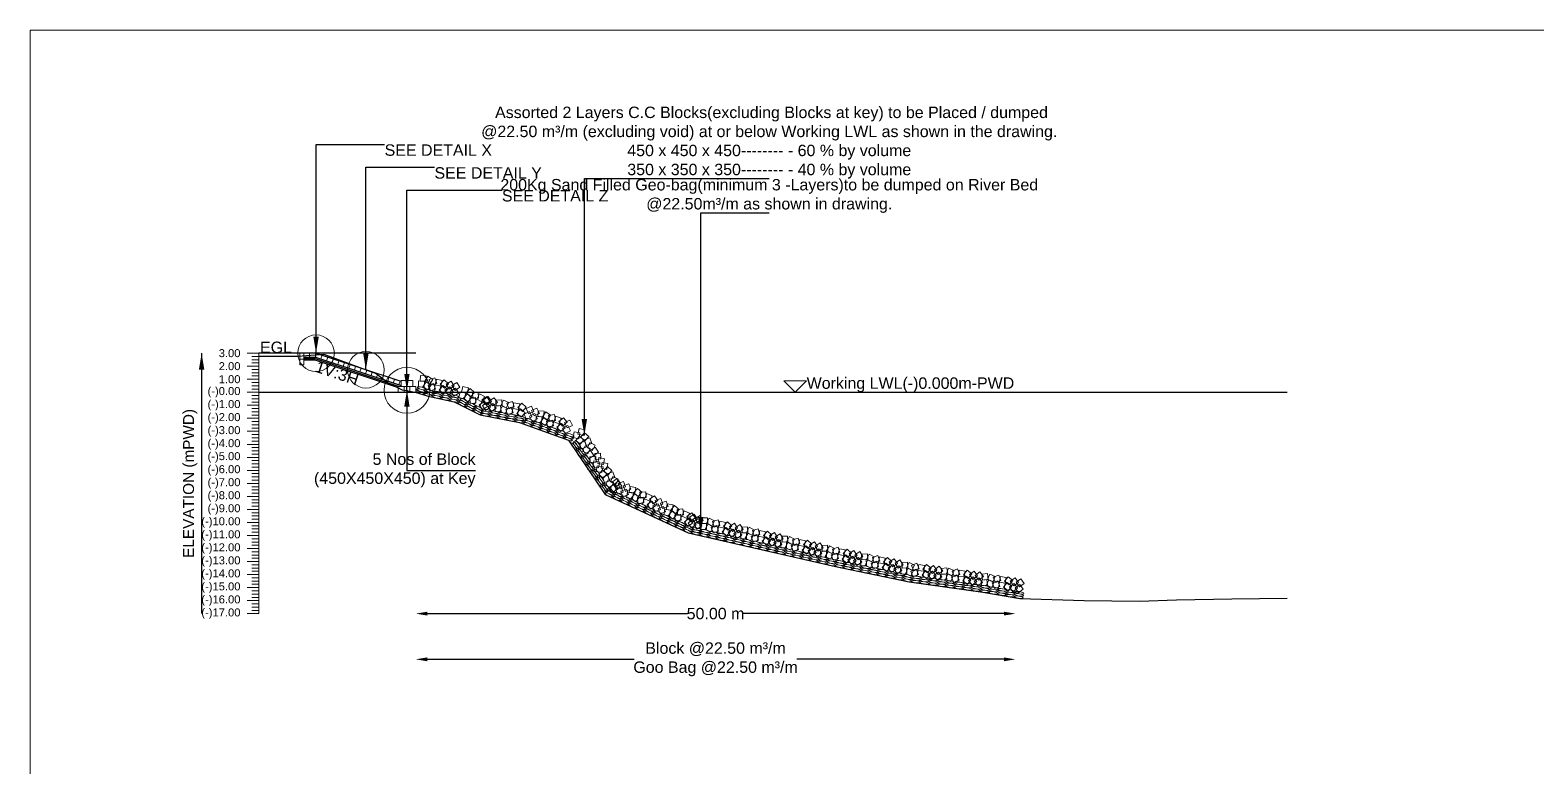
# Model space of a CAD drawing. Header units: inches. Extents: x 89000 to 845017, y -7071 to 0.
# Drawn here: x 790000 to 796595, y -3229 to 0 of the extents above; entities that cross this region are included whole.
import ezdxf

# ---------------------------------------------------------------- set-up
doc = ezdxf.new("R2010")
doc.units = ezdxf.units.IN
doc.header["$LTSCALE"] = 7
doc.header["$MEASUREMENT"] = 0
doc.header["$PDMODE"] = 3
for name, color, linetype, lineweight in [('Cross Section Labels', 7, 'Continuous', 9), ('Existing_Bed_Level for Xsection', 7, 'Continuous', 25), ('Long Section Labels', 7, 'Continuous', 9)]:
    doc.layers.add(name, color=color, linetype=linetype, lineweight=lineweight)
doc.styles.get("Standard").update_dxf_attribs({"font": 'arial.ttf'})
doc.dimstyles.new('Appron Lebeling Style', dxfattribs={"dimtxt": 50, "dimasz": 50, "dimexe": 0.18, "dimexo": 0.0625, "dimgap": 0.09, "dimtad": 0, "dimtih": 1, "dimtoh": 1, "dimdec": 4, "dimzin": 0, "dimdsep": 46, "dimtxsty": 'Standard', "dimcen": 0.09, "dimse1": 1, "dimse2": 1, "dimadec": 0, "dimazin": 0, "dimtfac": 1, "dimtdec": 4, "dimtofl": 0, "dimtmove": 0, "dimatfit": 3, "dimfxl": 1, "dimtolj": 1, "dimtzin": 0, "dimarcsym": 0})
doc.dimstyles.get("Standard").update_dxf_attribs({"dimtxt": 0.18, "dimasz": 0.18, "dimexe": 0.18, "dimexo": 0.0625, "dimgap": 0.09, "dimtad": 0, "dimtih": 1, "dimtoh": 1, "dimdec": 4, "dimzin": 0, "dimdsep": 46, "dimtxsty": 'Standard', "dimcen": 0.09, "dimadec": 0, "dimazin": 0, "dimtfac": 1, "dimtdec": 4, "dimtofl": 0, "dimtmove": 0, "dimatfit": 3, "dimfxl": 1, "dimtolj": 1, "dimtzin": 0, "dimarcsym": 0})

# ---------------------------------------------------------------- blocks, each defined once
blk = doc.blocks.new('*D349')
at = {"layer": 'Cross Section Labels', "color": 0, "lineweight": -2, "transparency": 16777216}
for p, q in [((791736.7, -2554.2), (792875.6, -2554.2)), ((794259.6, -2554.2), (793120.7, -2554.2))]:
    blk.add_line(p, q, dxfattribs=at)
at = {"layer": 'Cross Section Labels', "color": 0, "transparency": 16777216}
for points in [[(791736.7, -2545.8), (791736.7, -2562.5), (791686.7, -2554.2)], [(794259.6, -2545.8), (794259.6, -2562.5), (794309.6, -2554.2)]]:
    blk.add_solid(points, dxfattribs=at)
at = {"layer": 'Defpoints', "color": 0, "transparency": 16777216}
for p in [(791686.7, -1585.2), (794309.6, -2484.1), (794309.6, -2554.2)]:
    blk.add_point(p, dxfattribs=at)
at = {"layer": 'Cross Section Labels', "color": 0, "transparency": 16777216, "insert": (792998.1, -2554.2), "char_height": 50, "attachment_point": 5}
blk.add_mtext('\\A1;50.00 m', dxfattribs=at)
blk = doc.blocks.new('*D350')
at = {"layer": 'Cross Section Labels', "color": 0, "lineweight": -2, "transparency": 16777216}
for p, q in [((791736.7, -2754.2), (792642.5, -2754.2)), ((794259.6, -2754.2), (793353.8, -2754.2))]:
    blk.add_line(p, q, dxfattribs=at)
at = {"layer": 'Cross Section Labels', "color": 0, "transparency": 16777216}
for points in [[(791736.7, -2745.8), (791736.7, -2762.5), (791686.7, -2754.2)], [(794259.6, -2745.8), (794259.6, -2762.5), (794309.6, -2754.2)]]:
    blk.add_solid(points, dxfattribs=at)
at = {"layer": 'Defpoints', "color": 0, "transparency": 16777216}
for p in [(791686.7, -1585.2), (794309.6, -2484.1), (794309.6, -2754.2)]:
    blk.add_point(p, dxfattribs=at)
at = {"layer": 'Cross Section Labels', "color": 0, "transparency": 16777216, "insert": (792998.1, -2754.2), "char_height": 50, "attachment_point": 5}
blk.add_mtext('\\A1;Block @22.50 m³/m ^JGoo Bag @22.50 m³/m ', dxfattribs=at)

msp = doc.modelspace()

# ---------------------------------------------------------------- linework, layer by layer
at = {"layer": 'Cross Section Labels'}
for points in [[(790000, 0), (800000, 0), (800000, -7071), (790000, -7071)], [(793346.65815, -1585.15), (793396.65815, -1535.15), (793296.65815, -1535.15)]]:
    msp.add_lwpolyline(points, close=True, dxfattribs=at)
for centre, radius in [((791250.60815, -1414.15), 80), ((791468.63315, -1486.825), 80), ((791648.18315, -1576.6), 100)]:
    msp.add_circle(centre, radius, dxfattribs=at)
at = {"layer": 'Existing_Bed_Level for Xsection'}
for points in [[(791686.65815, -1414.15), (791000, -1414.15)], [(791000, -1427.26), (791171.00647, -1426.975), (791284.99734, -1418.368), (791398.98821, -1461.289), (791512.97908, -1502.5), (791569.99468, -1546.675), (791627.01028, -1575.175), (791683.98554, -1584.295), (791741.00115, -1602.535), (791854.99201, -1627.045), (791968.98288, -1684.615), (792139.98935, -1717.675), (792354.21213, -1795.48), (792515.42331, -2032.6), (792878.18763, -2200.18), (793523.04335, -2348.38), (793845.47518, -2415.07), (794167.90866, -2460.1), (794329.12589, -2487.46), (794611.23768, -2496.58), (794853.06568, -2500), (795014.28451, -2493.73), (795256.11295, -2489.74), (795497.9416, -2486.89)], [(791622.53315, -1538.125), (791253.2407, -1415.02752), (791250.60815, -1414.15), (791247.8332, -1414.15), (791196.5332, -1414.15)], [(791196.5332, -1431.25), (791247.8332, -1431.25), (791622.53315, -1556.14998)], [(791196.5332, -1436.95), (791246.90822, -1436.95), (791614.55822, -1559.5)], [(791196.5332, -1442.65), (791245.98324, -1442.65), (791609.70815, -1563.89164)], [(791000, -1585.15), (795497.9416, -1585.15)]]:
    msp.add_lwpolyline(points, dxfattribs=at)
at = {"layer": 'Long Section Labels'}
for points in [[(791000, -1414.15), (790950, -1414.15)], [(791000, -1428.4), (790970, -1428.4)], [(791000, -1442.65), (790970, -1442.65)], [(791000, -2554.15), (791000, -2497.15), (791000, -2440.15), (791000, -2383.15), (791000, -2326.15), (791000, -2269.15), (791000, -2212.15), (791000, -2155.15), (791000, -2098.15), (791000, -2041.15), (791000, -1984.15), (791000, -1927.15), (791000, -1870.15), (791000, -1813.15), (791000, -1756.15), (791000, -1699.15), (791000, -1642.15), (791000, -1585.15), (791000, -1528.15), (791000, -1471.15), (791000, -1414.15)], [(791000, -1471.15), (790950, -1471.15)], [(791000, -1456.9), (790970, -1456.9)], [(791000, -1485.4), (790970, -1485.4)], [(791000, -1499.65), (790970, -1499.65)], [(791000, -1513.9), (790970, -1513.9)], [(791000, -1528.15), (790950, -1528.15)], [(791000, -1542.4), (790970, -1542.4)], [(791000, -1556.65), (790970, -1556.65)], [(791000, -1570.9), (790970, -1570.9)], [(791000, -1585.15), (790950, -1585.15)], [(791000, -1642.15), (790950, -1642.15)], [(791000, -1599.4), (790970, -1599.4)], [(791000, -1613.65), (790970, -1613.65)], [(791000, -1627.9), (790970, -1627.9)], [(791000, -1699.15), (790950, -1699.15)], [(791000, -1656.4), (790970, -1656.4)], [(791000, -1670.65), (790970, -1670.65)], [(791000, -1684.9), (790970, -1684.9)], [(791000, -1713.4), (790970, -1713.4)], [(791000, -1756.15), (790950, -1756.15)], [(791000, -1727.65), (790970, -1727.65)], [(791000, -1741.9), (790970, -1741.9)], [(791000, -1770.4), (790970, -1770.4)], [(791000, -1813.15), (790950, -1813.15)], [(791000, -1784.65), (790970, -1784.65)], [(791000, -1798.9), (790970, -1798.9)], [(791000, -1827.4), (790970, -1827.4)], [(791000, -1841.65), (790970, -1841.65)], [(791000, -1870.15), (790950, -1870.15)], [(791000, -1855.9), (790970, -1855.9)], [(791000, -1884.4), (790970, -1884.4)], [(791000, -1898.65), (790970, -1898.65)], [(791000, -1927.15), (790950, -1927.15)], [(791000, -1912.9), (790970, -1912.9)], [(791000, -1941.4), (790970, -1941.4)], [(791000, -1955.65), (790970, -1955.65)], [(791000, -1969.9), (790970, -1969.9)], [(791000, -1984.15), (790950, -1984.15)], [(791000, -2041.15), (790950, -2041.15)], [(791000, -1998.4), (790970, -1998.4)], [(791000, -2012.65), (790970, -2012.65)], [(791000, -2026.9), (790970, -2026.9)], [(791000, -2098.15), (790950, -2098.15)], [(791000, -2055.4), (790970, -2055.4)], [(791000, -2069.65), (790970, -2069.65)], [(791000, -2083.9), (790970, -2083.9)], [(791000, -2155.15), (790950, -2155.15)], [(791000, -2112.4), (790970, -2112.4)], [(791000, -2126.65), (790970, -2126.65)], [(791000, -2140.9), (790970, -2140.9)], [(791000, -2169.4), (790970, -2169.4)], [(791000, -2212.15), (790950, -2212.15)], [(791000, -2183.65), (790970, -2183.65)], [(791000, -2197.9), (790970, -2197.9)], [(791000, -2226.4), (790970, -2226.4)], [(791000, -2240.65), (790970, -2240.65)], [(791000, -2269.15), (790950, -2269.15)], [(791000, -2254.9), (790970, -2254.9)], [(791000, -2283.4), (790970, -2283.4)], [(791000, -2297.65), (790970, -2297.65)], [(791000, -2326.15), (790950, -2326.15)], [(791000, -2311.9), (790970, -2311.9)], [(791000, -2340.4), (790970, -2340.4)], [(791000, -2354.65), (790970, -2354.65)], [(791000, -2368.9), (790970, -2368.9)], [(791000, -2383.15), (790950, -2383.15)], [(791000, -2440.15), (790950, -2440.15)], [(791000, -2397.4), (790970, -2397.4)], [(791000, -2411.65), (790970, -2411.65)], [(791000, -2425.9), (790970, -2425.9)], [(791000, -2497.15), (790950, -2497.15)], [(791000, -2454.4), (790970, -2454.4)], [(791000, -2468.65), (790970, -2468.65)], [(791000, -2482.9), (790970, -2482.9)], [(791000, -2554.15), (790950, -2554.15)], [(791000, -2511.4), (790970, -2511.4)], [(791000, -2525.65), (790970, -2525.65)], [(791000, -2539.9), (790970, -2539.9)]]:
    msp.add_lwpolyline(points, dxfattribs=at)
for points in [[(791196.5332, -1414.15), (791179.4332, -1414.15), (791179.4332, -1439.8), (791196.5332, -1439.8)], [(791196.5332, -1439.8), (791179.4332, -1439.8), (791179.4332, -1465.45), (791196.5332, -1465.45)], [(791222.1832, -1414.15), (791196.5332, -1414.15), (791196.5332, -1431.25), (791222.1832, -1431.25)], [(791247.8332, -1414.15), (791222.1832, -1414.15), (791222.1832, -1431.25), (791247.8332, -1431.25)], [(791277.57442, -1423.13876), (791253.2407, -1415.02752), (791247.8332, -1431.25), (791272.16693, -1439.36124)], [(791301.90815, -1431.25), (791277.57442, -1423.13876), (791272.16693, -1439.36124), (791296.50066, -1447.47248)], [(791326.24188, -1439.36124), (791301.90815, -1431.25), (791296.50066, -1447.47248), (791320.83438, -1455.58373)], [(791350.5756, -1447.47248), (791326.24188, -1439.36124), (791320.83438, -1455.58373), (791345.16811, -1463.69497)], [(791374.90933, -1455.58373), (791350.5756, -1447.47248), (791345.16811, -1463.69497), (791369.50184, -1471.80621)], [(791399.24306, -1463.69497), (791374.90933, -1455.58373), (791369.50184, -1471.80621), (791393.83556, -1479.91745)], [(791423.57678, -1471.80621), (791399.24306, -1463.69497), (791393.83556, -1479.91745), (791418.16929, -1488.0287)], [(791447.91051, -1479.91745), (791423.57678, -1471.80621), (791418.16929, -1488.0287), (791442.50302, -1496.13994)], [(791472.24424, -1488.0287), (791447.91051, -1479.91745), (791442.50302, -1496.13994), (791466.83674, -1504.25118)], [(791496.57796, -1496.13994), (791472.24424, -1488.0287), (791466.83674, -1504.25118), (791491.17047, -1512.36242)], [(791520.91169, -1504.25118), (791496.57796, -1496.13994), (791491.17047, -1512.36242), (791515.5042, -1520.47366)], [(791545.24542, -1512.36242), (791520.91169, -1504.25118), (791515.5042, -1520.47366), (791539.83792, -1528.58491)], [(791569.57914, -1520.47366), (791545.24542, -1512.36242), (791539.83792, -1528.58491), (791564.17165, -1536.69615)], [(791732.87527, -1512.52474), (791707.25435, -1511.30365), (791706.03327, -1536.92457), (791731.65419, -1538.14565)], [(791761.609, -1528.69238), (791740.03674, -1514.81578), (791726.16014, -1536.38804), (791747.7324, -1550.26464)], [(791593.91287, -1528.58491), (791569.57914, -1520.47366), (791564.17165, -1536.69615), (791588.50538, -1544.80739)], [(791618.2466, -1536.69615), (791593.91287, -1528.58491), (791588.50538, -1544.80739), (791612.8391, -1552.91863)], [(791635.35815, -1559.5), (791609.70815, -1559.5), (791609.70815, -1585.15), (791635.35815, -1585.15)], [(791648.18315, -1533.85), (791622.53315, -1533.85), (791622.53315, -1559.5), (791648.18315, -1559.5)], [(791661.00815, -1559.5), (791635.35815, -1559.5), (791635.35815, -1585.15), (791661.00815, -1585.15)], [(791673.83315, -1533.85), (791648.18315, -1533.85), (791648.18315, -1559.5), (791673.83315, -1559.5)], [(791686.65815, -1559.5), (791661.00815, -1559.5), (791661.00815, -1585.15), (791686.65815, -1585.15)], [(791725.05971, -1536.95504), (791699.43879, -1535.73395), (791698.21771, -1561.35487), (791723.83863, -1562.57595)], [(791753.79344, -1553.12268), (791732.22118, -1539.24608), (791718.34458, -1560.81834), (791739.91684, -1574.69494)], [(791765.00078, -1546.92602), (791740.58289, -1554.78026), (791748.43713, -1579.19815), (791772.85502, -1571.34391)], [(791770.39274, -1521.84915), (791745.97485, -1529.7034), (791753.82909, -1554.12129), (791778.24698, -1546.26705)], [(791797.03024, -1558.61159), (791771.95337, -1553.21963), (791766.56141, -1578.2965), (791791.63828, -1583.68846)], [(791802.42219, -1533.53472), (791777.34533, -1528.14277), (791771.95337, -1553.21963), (791797.03024, -1558.61159)], [(791824.98676, -1572.92855), (791805.95523, -1555.73194), (791788.75862, -1574.76346), (791807.79015, -1591.96007)], [(791830.37872, -1547.85168), (791811.34719, -1530.65507), (791794.15058, -1549.68659), (791813.1821, -1566.88321)], [(791835.76931, -1561.50746), (791814.21905, -1575.41821), (791828.12981, -1596.96847), (791849.68006, -1583.05771)], [(791841.16127, -1536.43059), (791819.61101, -1550.34135), (791833.52177, -1571.8916), (791855.07202, -1557.98085)], [(791874.75996, -1588.43555), (791860.83205, -1566.89638), (791839.29289, -1580.82429), (791853.2208, -1602.36346)], [(791880.15192, -1563.35868), (791866.22401, -1541.81951), (791844.68484, -1555.74742), (791858.61275, -1577.28659)], [(791917.32813, -1565.25784), (791892.21873, -1560.01948), (791886.98036, -1585.12888), (791912.08976, -1590.36724)], [(791943.15909, -1585.74642), (791924.03976, -1568.64748), (791906.94082, -1587.76682), (791926.06016, -1604.86575)], [(791905.76487, -1588.15355), (791880.65547, -1582.91518), (791875.4171, -1608.02459), (791900.5265, -1613.26295)], [(791931.59583, -1608.64213), (791912.4765, -1591.54319), (791895.37756, -1610.66253), (791914.4969, -1627.76146)], [(791948.47856, -1607.70099), (791922.86781, -1609.11944), (791924.28625, -1634.73019), (791949.897, -1633.31174)], [(791960.04182, -1584.80528), (791934.43107, -1586.22373), (791935.84951, -1611.83448), (791961.46026, -1610.41603)], [(791976.5076, -1627.11262), (791953.61189, -1615.54936), (791942.04863, -1638.44507), (791964.94434, -1650.00833)], [(791988.07086, -1604.21691), (791965.17515, -1592.65365), (791953.61189, -1615.54936), (791976.5076, -1627.11262)], [(791999.93033, -1648.03912), (791985.87084, -1626.58561), (791964.41733, -1640.64509), (791978.47681, -1662.09861)], [(792011.49359, -1625.14341), (791997.4341, -1603.6899), (791975.98059, -1617.74938), (791990.04007, -1639.2029)], [(791999.3036, -1629.33293), (791978.04765, -1643.68937), (791992.40408, -1664.94532), (792013.66003, -1650.58888)], [(792004.17226, -1604.14924), (791982.91631, -1618.50567), (791997.27275, -1639.76162), (792018.52869, -1625.40518)], [(792038.84647, -1655.44336), (792024.47311, -1634.19886), (792003.2286, -1648.57221), (792017.60196, -1669.81672)], [(792043.71513, -1630.25967), (792029.34178, -1609.01516), (792008.09727, -1623.38852), (792022.47063, -1644.63302)], [(792058.1037, -1643.1736), (792032.51838, -1644.99398), (792034.33877, -1670.57931), (792059.92409, -1668.75892)], [(792062.97237, -1617.9899), (792037.38704, -1619.81029), (792039.20743, -1645.39561), (792064.79275, -1643.57522)], [(792088.54925, -1655.82621), (792065.48603, -1644.60079), (792054.26061, -1667.66402), (792077.32384, -1678.88944)], [(792093.41792, -1630.64251), (792070.35469, -1619.4171), (792059.12927, -1642.48033), (792082.1925, -1653.70574)], [(792109.40135, -1625.12508), (792085.15229, -1633.48602), (792093.51323, -1657.73509), (792117.7623, -1649.37414)], [(792141.66717, -1636.14123), (792116.48347, -1631.27257), (792111.61481, -1656.45626), (792136.79851, -1661.32493)], [(792169.91573, -1649.873), (792150.53028, -1633.07637), (792133.73365, -1652.46182), (792153.1191, -1669.25845)], [(792192.41187, -1645.55614), (792169.16816, -1656.40293), (792180.01495, -1679.64663), (792203.25865, -1668.79985)], [(792104.53269, -1650.30878), (792080.28363, -1658.66972), (792088.64457, -1682.91878), (792112.89363, -1674.55784)], [(792136.79851, -1661.32493), (792111.61481, -1656.45626), (792106.74615, -1681.63996), (792131.92984, -1686.50863)], [(792165.04706, -1675.0567), (792145.66161, -1658.26007), (792128.86498, -1677.64552), (792148.25043, -1694.44215)], [(792183.65552, -1669.66525), (792160.41182, -1680.51203), (792171.2586, -1703.75574), (792194.5023, -1692.90895)], [(792218.61634, -1701.65172), (792207.75105, -1678.41666), (792184.51599, -1689.28196), (792195.38128, -1712.51701)], [(792227.37269, -1677.54262), (792216.50739, -1654.30756), (792193.27234, -1665.17285), (792204.13763, -1688.40791)], [(792239.55893, -1692.55249), (792214.00457, -1690.33953), (792211.79161, -1715.89389), (792237.34597, -1718.10685)], [(792248.31527, -1668.44338), (792222.76091, -1666.23042), (792220.54795, -1691.78478), (792246.10231, -1693.99774)], [(792267.64459, -1709.8214), (792246.62624, -1695.11931), (792231.92415, -1716.13766), (792252.9425, -1730.83975)], [(792276.40094, -1685.7123), (792255.38259, -1671.01021), (792240.6805, -1692.02856), (792261.69885, -1706.73065)], [(792284.29534, -1706.8778), (792259.0354, -1711.33401), (792263.49161, -1736.59395), (792288.75155, -1732.13774)], [(792293.05169, -1682.7687), (792267.79175, -1687.22491), (792272.24796, -1712.48485), (792297.5079, -1708.02864)], [(792314.43531, -1722.81585), (792290.3262, -1714.0595), (792281.56985, -1738.1686), (792305.67896, -1746.92495)], [(792323.19165, -1698.70674), (792299.08255, -1689.9504), (792290.3262, -1714.0595), (792314.43531, -1722.81585)], [(792348.93831, -1716.69707), (792332.42563, -1697.06918), (792312.79775, -1713.58186), (792329.31043, -1733.20975)], [(792361.17559, -1706.85057), (792337.93189, -1717.69735), (792348.77868, -1740.94106), (792372.02238, -1730.09427)], [(792340.18197, -1740.80617), (792323.66929, -1721.17829), (792304.0414, -1737.69097), (792320.55408, -1757.31885)], [(792352.41925, -1730.95967), (792329.17554, -1741.80646), (792340.02233, -1765.05016), (792363.26603, -1754.20338)], [(792400.14784, -1788.51763), (792404.93944, -1763.31916), (792379.74097, -1758.52756), (792374.94936, -1783.72603)], [(792422.45386, -1793.39918), (792403.03045, -1776.64646), (792386.27773, -1796.06987), (792405.70113, -1812.82259)], [(792421.35977, -1774.09624), (792426.15137, -1748.89777), (792400.9529, -1744.10617), (792396.16129, -1769.30464)], [(792443.66579, -1778.97779), (792424.24238, -1762.22507), (792407.48966, -1781.64848), (792426.91306, -1798.4012)], [(792435.11641, -1823.8406), (792426.68133, -1799.61723), (792402.45795, -1808.05231), (792410.89304, -1832.27569)], [(792450.33946, -1831.2007), (792427.25089, -1820.0275), (792416.07769, -1843.11607), (792439.16626, -1854.28927)], [(792456.32834, -1809.41921), (792447.89326, -1785.19584), (792423.66988, -1793.63092), (792432.10497, -1817.85429)], [(792465.44663, -1861.76559), (792451.02524, -1840.55366), (792429.81331, -1854.97505), (792444.2347, -1876.18698)], [(792471.55139, -1816.77931), (792448.46282, -1805.60611), (792437.28962, -1828.69468), (792460.37819, -1839.86788)], [(792486.65856, -1847.34419), (792472.23717, -1826.13226), (792451.02524, -1840.55366), (792465.44663, -1861.76559)], [(792475.7905, -1891.42274), (792473.89185, -1865.84311), (792448.31222, -1867.74175), (792450.21086, -1893.32138)], [(792491.47591, -1890.60269), (792466.28126, -1885.79102), (792461.46959, -1910.98567), (792486.66424, -1915.79734)], [(792497.00243, -1877.00135), (792495.10378, -1851.42172), (792469.52415, -1853.32036), (792471.42279, -1878.89999)], [(792501.09757, -1937.00114), (792505.88918, -1911.80267), (792480.6907, -1907.01107), (792475.8991, -1932.20954)], [(792512.68784, -1876.18129), (792487.49319, -1871.36963), (792482.68152, -1896.56428), (792507.87617, -1901.37594)], [(792522.3095, -1922.57975), (792527.10111, -1897.38128), (792501.90263, -1892.58968), (792497.11103, -1917.78815)], [(792544.61553, -1927.4613), (792525.19212, -1910.70858), (792508.4394, -1930.13199), (792527.8628, -1946.88471)], [(792523.4036, -1941.8827), (792503.98019, -1925.12997), (792487.22746, -1944.55338), (792506.65087, -1961.3061)], [(792536.06615, -1972.32411), (792527.63107, -1948.10074), (792503.40769, -1956.53582), (792511.84278, -1980.7592)], [(792551.2892, -1979.68421), (792528.20063, -1968.51101), (792517.02743, -1991.59958), (792540.116, -2002.77278)], [(792557.27808, -1957.90272), (792548.843, -1933.67935), (792524.61962, -1942.11443), (792533.05471, -1966.3378)], [(792572.50113, -1965.26282), (792549.41256, -1954.08962), (792538.23936, -1977.17819), (792561.32793, -1988.35139)], [(792582.50434, -1984.00194), (792567.70437, -1963.05239), (792546.75483, -1977.85237), (792561.5548, -1998.80191)], [(792587.60829, -1995.8277), (792573.1869, -1974.61577), (792551.97497, -1989.03717), (792566.39636, -2010.2491)], [(792595.52783, -1975.22165), (792571.45278, -1984.07119), (792580.30231, -2008.14624), (792604.37737, -1999.29671)], [(792566.39636, -2010.2491), (792551.97497, -1989.03717), (792530.76304, -2003.45856), (792545.18443, -2024.67049)], [(792571.74755, -2007.28742), (792556.94758, -1986.33788), (792535.99803, -2001.13785), (792550.79801, -2022.08739)], [(792584.77104, -1998.50714), (792560.69598, -2007.35667), (792569.54552, -2031.43173), (792593.62057, -2022.58219)], [(792616.91212, -2033.32588), (792608.04341, -2009.25788), (792583.97541, -2018.12658), (792592.84412, -2042.19458)], [(792627.66891, -2010.04039), (792618.80021, -1985.97239), (792594.73221, -1994.8411), (792603.60091, -2018.9091)], [(792638.54698, -2026.02376), (792613.26999, -2021.66529), (792608.91152, -2046.94229), (792634.18851, -2051.30075)], [(792649.30377, -2002.73828), (792624.02678, -1998.37981), (792619.66832, -2023.6568), (792644.94531, -2028.01527)], [(792665.07756, -2045.59795), (792645.37286, -2029.177), (792628.95191, -2048.88169), (792648.65661, -2065.30264)], [(792675.83435, -2022.31246), (792656.12966, -2005.89151), (792639.70871, -2025.59621), (792659.4134, -2042.01716)], [(792681.91713, -2044.06792), (792656.37152, -2046.37971), (792658.68331, -2071.92531), (792684.22892, -2069.61353)], [(792692.67393, -2020.78243), (792667.12832, -2023.09422), (792669.44011, -2048.63983), (792694.98571, -2046.32804)], [(792721.36364, -2039.20358), (792698.07816, -2028.44679), (792687.32136, -2051.73227), (792710.60685, -2062.48907)], [(792745.50274, -2059.29951), (792730.70277, -2038.34996), (792709.75323, -2053.14994), (792724.5532, -2074.09948)], [(792710.60685, -2062.48907), (792687.32136, -2051.73227), (792676.56457, -2075.01776), (792699.85005, -2085.77455)], [(792734.74595, -2082.58499), (792719.94598, -2061.63545), (792698.99643, -2076.43542), (792713.79641, -2097.38496)], [(792747.76944, -2073.80471), (792723.69438, -2082.65424), (792732.54392, -2106.7293), (792756.61897, -2097.87976)], [(792758.52623, -2050.51922), (792734.45118, -2059.36876), (792743.30071, -2083.44381), (792767.37577, -2074.59428)], [(792779.91052, -2108.62345), (792771.04181, -2084.55545), (792746.97381, -2093.42415), (792755.84252, -2117.49215)], [(792790.66731, -2085.33796), (792781.79861, -2061.26996), (792757.73061, -2070.13867), (792766.59931, -2094.20667)], [(792801.54538, -2101.32133), (792776.26839, -2096.96287), (792771.90992, -2122.23986), (792797.18691, -2126.59832)], [(792812.30217, -2078.03585), (792787.02518, -2073.67738), (792782.66672, -2098.95437), (792807.94371, -2103.31284)], [(792828.07596, -2120.89552), (792808.37126, -2104.47457), (792791.95031, -2124.17926), (792811.65501, -2140.60021)], [(792838.83275, -2097.61003), (792819.12806, -2081.18908), (792802.70711, -2100.89378), (792822.4118, -2117.31473)], [(792855.67233, -2096.08), (792830.12672, -2098.39179), (792832.43851, -2123.9374), (792857.98412, -2121.62561)], [(792884.36204, -2114.50115), (792861.07656, -2103.74436), (792850.31976, -2127.02984), (792873.60525, -2137.78664)], [(792844.91553, -2119.36549), (792819.36992, -2121.67728), (792821.68171, -2147.22289), (792847.22732, -2144.9111)], [(792873.60525, -2137.78664), (792850.31976, -2127.02984), (792839.56297, -2150.31533), (792862.84845, -2161.07212)], [(792897.74435, -2157.88256), (792882.94438, -2136.93302), (792861.99483, -2151.73299), (792876.79481, -2172.68253)], [(792908.50114, -2134.59708), (792893.70117, -2113.64754), (792872.75163, -2128.44751), (792887.5516, -2149.39705)], [(792899.5829, -2143.49979), (792877.8386, -2157.10523), (792891.44405, -2178.84953), (792913.18834, -2165.24409)], [(792905.32799, -2118.50146), (792883.58369, -2132.10691), (792897.18913, -2153.8512), (792918.93343, -2140.24576)], [(792938.18991, -2170.9751), (792924.56715, -2149.24165), (792902.8337, -2162.8644), (792916.45645, -2184.59785)], [(792943.93499, -2145.97677), (792930.31224, -2124.24332), (792908.57879, -2137.86607), (792922.20154, -2159.59952)], [(792957.86385, -2159.38527), (792932.23056, -2160.31112), (792933.15642, -2185.94441), (792958.7897, -2185.01855)], [(792963.60893, -2134.38694), (792937.97565, -2135.31279), (792938.90151, -2160.94608), (792964.53479, -2160.02022)], [(792987.84901, -2173.09329), (792965.19183, -2161.06937), (792953.16791, -2183.72656), (792975.82509, -2195.75047)], [(792993.5941, -2148.09496), (792970.93692, -2136.07105), (792958.913, -2158.72823), (792981.57018, -2170.75215)], [(793004.01536, -2168.13735), (792979.48913, -2175.64644), (792986.99822, -2200.17267), (793011.52445, -2192.66358)], [(793009.76045, -2143.13902), (792985.23422, -2150.64811), (792992.74331, -2175.17434), (793017.26954, -2167.66525)], [(793035.87683, -2180.27348), (793010.8785, -2174.52839), (793005.13341, -2199.52672), (793030.13174, -2205.27181)], [(793041.62192, -2155.27515), (793016.62359, -2149.53006), (793010.8785, -2174.52839), (793035.87683, -2180.27348)], [(793069.37374, -2169.98496), (793050.58664, -2152.52165), (793033.12333, -2171.30875), (793051.91043, -2188.77206)], [(793080.31629, -2158.71708), (793058.572, -2172.32252), (793072.17744, -2194.06681), (793093.92174, -2180.46137)], [(793118.9233, -2186.19238), (793105.30055, -2164.45893), (793083.56709, -2178.08168), (793097.18984, -2199.81514)], [(793138.59724, -2174.60255), (793112.96395, -2175.52841), (793113.88981, -2201.16169), (793139.5231, -2200.23583)], [(793168.5824, -2188.31057), (793145.92522, -2176.28666), (793133.9013, -2198.94384), (793156.55849, -2210.96776)], [(793063.62866, -2194.98329), (793044.84155, -2177.51998), (793027.37824, -2196.30708), (793046.16535, -2213.77039)], [(793074.57121, -2183.7154), (793052.82691, -2197.32085), (793066.43235, -2219.06514), (793088.17665, -2205.4597)], [(793113.17821, -2211.19071), (793099.55546, -2189.45726), (793077.822, -2203.08001), (793091.44476, -2224.81347)], [(793132.85215, -2199.60088), (793107.21887, -2200.52673), (793108.14472, -2226.16002), (793133.77801, -2225.23416)], [(793162.83732, -2213.3089), (793140.18013, -2201.28499), (793128.15622, -2223.94217), (793150.8134, -2235.96609)], [(793179.00367, -2208.35296), (793154.47744, -2215.86205), (793161.98652, -2240.38828), (793186.51276, -2232.87919)], [(793184.74876, -2183.35463), (793160.22252, -2190.86372), (793167.73161, -2215.38995), (793192.25784, -2207.88087)], [(793210.86513, -2220.48909), (793185.8668, -2214.744), (793180.12172, -2239.74233), (793205.12005, -2245.48742)], [(793216.61022, -2195.49076), (793191.61189, -2189.74567), (793185.8668, -2214.744), (793210.86513, -2220.48909)], [(793238.61696, -2235.1989), (793219.82986, -2217.73559), (793202.36655, -2236.52269), (793221.15365, -2253.986)], [(793244.36205, -2210.20057), (793225.57495, -2192.73726), (793208.11164, -2211.52437), (793226.89874, -2228.98768)], [(793249.55951, -2223.93102), (793227.81522, -2237.53646), (793241.42066, -2259.28075), (793263.16495, -2245.67531)], [(793255.3046, -2198.93269), (793233.5603, -2212.53813), (793247.16574, -2234.28242), (793268.91004, -2220.67698)], [(793288.16652, -2251.40632), (793274.54377, -2229.67287), (793252.81031, -2243.29562), (793266.43306, -2265.02908)], [(793293.91161, -2226.40799), (793280.28885, -2204.67454), (793258.5554, -2218.29729), (793272.17815, -2240.03075)], [(793307.84046, -2239.81649), (793282.20717, -2240.74235), (793283.13303, -2266.37563), (793308.76631, -2265.44977)], [(793313.58554, -2214.81816), (793287.95226, -2215.74402), (793288.87812, -2241.3773), (793314.5114, -2240.45144)], [(793337.82562, -2253.52451), (793315.16844, -2241.5006), (793303.14452, -2264.15778), (793325.80171, -2276.1817)], [(793343.57071, -2228.52618), (793320.91353, -2216.50227), (793308.88961, -2239.15945), (793331.54679, -2251.18337)], [(793359.73706, -2223.57024), (793335.21083, -2231.07933), (793342.71992, -2255.60557), (793367.24615, -2248.09648)], [(793391.59853, -2235.70637), (793366.6002, -2229.96128), (793360.85511, -2254.95961), (793385.85344, -2260.7047)], [(793419.35036, -2250.41618), (793400.56325, -2232.95287), (793383.09994, -2251.73998), (793401.88705, -2269.20329)], [(793430.29291, -2239.1483), (793408.54861, -2252.75374), (793422.15405, -2274.49804), (793443.89835, -2260.89259)], [(793353.99197, -2248.56857), (793329.46574, -2256.07766), (793336.97483, -2280.60389), (793361.50106, -2273.09481)], [(793385.85344, -2260.7047), (793360.85511, -2254.95961), (793355.11002, -2279.95794), (793380.10835, -2285.70303)], [(793413.60527, -2275.41451), (793394.81816, -2257.9512), (793377.35485, -2276.73831), (793396.14196, -2294.20162)], [(793424.54782, -2264.14663), (793402.80352, -2277.75207), (793416.40896, -2299.49636), (793438.15326, -2285.89092)], [(793463.15482, -2291.62193), (793449.53207, -2269.88848), (793427.79862, -2283.51123), (793441.42137, -2305.24469)], [(793468.89991, -2266.62361), (793455.27716, -2244.89015), (793433.5437, -2258.5129), (793447.16646, -2280.24636)], [(793482.82876, -2280.0321), (793457.19548, -2280.95796), (793458.12134, -2306.59124), (793483.75462, -2305.66538)], [(793488.57385, -2255.03377), (793462.94057, -2255.95963), (793463.86642, -2281.59291), (793489.49971, -2280.66705)], [(793512.81393, -2293.74013), (793490.15675, -2281.71621), (793478.13283, -2304.37339), (793500.79001, -2316.39731)], [(793518.55902, -2268.7418), (793495.90183, -2256.71788), (793483.87792, -2279.37506), (793506.5351, -2291.39898)], [(793528.98028, -2288.78418), (793504.45405, -2296.29327), (793511.96314, -2320.81951), (793536.48937, -2313.31042)], [(793534.72537, -2263.78585), (793510.19913, -2271.29494), (793517.70822, -2295.82118), (793542.23446, -2288.31209)], [(793559.79157, -2300.10258), (793534.67323, -2294.90724), (793529.47789, -2320.02558), (793554.59623, -2325.22092)], [(793564.9869, -2274.98424), (793539.86856, -2269.7889), (793534.67323, -2294.90724), (793559.79157, -2300.10258)], [(793587.85939, -2314.20008), (793568.69373, -2297.15309), (793551.64674, -2316.31875), (793570.8124, -2333.36574)], [(793593.05473, -2289.08174), (793573.88907, -2272.03475), (793556.84208, -2291.20041), (793576.00774, -2308.2474)], [(793598.55214, -2302.69487), (793577.11152, -2316.77402), (793591.19068, -2338.21464), (793612.63129, -2324.13548)], [(793603.74747, -2277.57653), (793582.30686, -2291.65569), (793596.38601, -2313.0963), (793617.82663, -2299.01714)], [(793637.75256, -2329.31668), (793623.65633, -2307.88728), (793602.22694, -2321.98351), (793616.32316, -2343.4129)], [(793642.94789, -2304.19834), (793628.85167, -2282.76894), (793607.42227, -2296.86517), (793621.5185, -2318.29456)], [(793662.36286, -2292.17972), (793636.75605, -2293.66765), (793638.24399, -2319.27446), (793663.85079, -2317.78653)], [(793692.64151, -2305.22669), (793669.72602, -2293.70268), (793658.20201, -2316.61816), (793681.1175, -2328.14218)], [(793708.69526, -2299.91731), (793684.33965, -2307.96261), (793692.38494, -2332.31822), (793716.74055, -2324.27292)], [(793740.81528, -2311.3516), (793715.69694, -2306.15626), (793710.5016, -2331.2746), (793735.61994, -2336.46994)], [(793657.16752, -2317.29806), (793631.56072, -2318.78599), (793633.04865, -2344.3928), (793658.65545, -2342.90487)], [(793687.44618, -2330.34503), (793664.53069, -2318.82102), (793653.00667, -2341.7365), (793675.92216, -2353.26052)], [(793703.49992, -2325.03565), (793679.14431, -2333.08094), (793687.18961, -2357.43656), (793711.54522, -2349.39126)], [(793735.61994, -2336.46994), (793710.5016, -2331.2746), (793705.30627, -2356.39294), (793730.4246, -2361.58828)], [(793763.68777, -2350.56744), (793744.52211, -2333.52045), (793727.47512, -2352.68611), (793746.64078, -2369.7331)], [(793768.88311, -2325.4491), (793749.71744, -2308.40211), (793732.67045, -2327.56777), (793751.83612, -2344.61476)], [(793774.38051, -2339.06223), (793752.9399, -2353.14138), (793767.01905, -2374.582), (793788.45967, -2360.50284)], [(793779.57585, -2313.94389), (793758.13524, -2328.02305), (793772.21439, -2349.46366), (793793.655, -2335.3845)], [(793813.58093, -2365.68404), (793799.48471, -2344.25464), (793778.05531, -2358.35087), (793792.15154, -2379.78026)], [(793818.77627, -2340.5657), (793804.68004, -2319.1363), (793783.25065, -2333.23253), (793797.34687, -2354.66192)], [(793832.9959, -2353.66542), (793807.38909, -2355.15335), (793808.87702, -2380.76016), (793834.48383, -2379.27223)], [(793838.19124, -2328.54708), (793812.58443, -2330.03501), (793814.07236, -2355.64182), (793839.67917, -2354.15389)], [(793863.27455, -2366.71239), (793840.35906, -2355.18838), (793828.83505, -2378.10386), (793851.75054, -2389.62788)], [(793868.46989, -2341.59405), (793845.5544, -2330.07004), (793834.03039, -2352.98553), (793856.94588, -2364.50954)], [(793875.75981, -2359.31141), (793851.98012, -2368.92645), (793861.59516, -2392.70613), (793885.37485, -2383.09109)], [(793879.30757, -2333.90794), (793855.52788, -2343.52299), (793865.14292, -2367.30267), (793888.92261, -2357.68763)], [(793908.55656, -2368.62869), (793883.1531, -2365.08092), (793879.60533, -2390.48438), (793905.00879, -2394.03215)], [(793912.10432, -2343.22522), (793886.70086, -2339.67746), (793883.1531, -2365.08092), (793908.55656, -2368.62869)], [(793937.48324, -2380.86753), (793917.24764, -2365.10546), (793901.48557, -2385.34106), (793921.72117, -2401.10313)], [(793941.03101, -2355.46407), (793920.7954, -2339.702), (793905.03333, -2359.9376), (793925.26894, -2375.69967)], [(793947.40367, -2368.6901), (793926.92591, -2384.13626), (793942.37207, -2404.61402), (793962.84983, -2389.16786)], [(793950.95143, -2343.28664), (793930.47367, -2358.7328), (793945.91983, -2379.21056), (793966.39759, -2363.7644)], [(793988.25529, -2392.70132), (793972.79283, -2372.23587), (793952.32737, -2387.69833), (793967.78983, -2408.16378)], [(793991.80305, -2367.29786), (793976.34059, -2346.83241), (793955.87514, -2362.29487), (793971.3376, -2382.76032)], [(794010.39372, -2354.03984), (793984.93826, -2357.19296), (793988.09139, -2382.64842), (794013.54685, -2379.49529)], [(794041.45809, -2365.08634), (794017.84046, -2355.07982), (794007.83395, -2378.69745), (794031.45157, -2388.70396)], [(794057.1318, -2358.74229), (794033.35212, -2368.35733), (794042.96716, -2392.13702), (794066.74684, -2382.52198)], [(794089.92855, -2368.05957), (794064.52509, -2364.51181), (794060.97733, -2389.91527), (794086.38079, -2393.46303)], [(794118.85524, -2380.29842), (794098.61964, -2364.53635), (794082.85757, -2384.77195), (794103.09317, -2400.53402)], [(794128.77566, -2368.12099), (794108.2979, -2383.56715), (794123.74406, -2404.04491), (794144.22182, -2388.59875)], [(794169.62728, -2392.13221), (794154.16482, -2371.66675), (794133.69937, -2387.12922), (794149.16183, -2407.59467)], [(794006.84596, -2379.4433), (793981.3905, -2382.59643), (793984.54363, -2408.05188), (794009.99908, -2404.89875)], [(794037.91032, -2390.4898), (794014.2927, -2380.48328), (794004.28618, -2404.10091), (794027.90381, -2414.10742)], [(794053.58404, -2384.14575), (794029.80435, -2393.76079), (794039.41939, -2417.54048), (794063.19908, -2407.92544)], [(794086.38079, -2393.46303), (794060.97733, -2389.91527), (794057.42956, -2415.31873), (794082.83303, -2418.86649)], [(794115.30748, -2405.70188), (794095.07187, -2389.93981), (794079.3098, -2410.17541), (794099.5454, -2425.93748)], [(794125.2279, -2393.52445), (794104.75014, -2408.97061), (794120.1963, -2429.44837), (794140.67406, -2414.00221)], [(794166.07952, -2417.53567), (794150.61706, -2397.07022), (794130.1516, -2412.53268), (794145.61407, -2432.99813)], [(794184.67019, -2404.27764), (794159.21473, -2407.43077), (794162.36786, -2432.88623), (794187.82332, -2429.7331)], [(794188.21795, -2378.87418), (794162.76249, -2382.02731), (794165.91562, -2407.48277), (794191.37108, -2404.32964)], [(794217.02785, -2416.74682), (794193.71403, -2406.05158), (794183.01879, -2429.36541), (794206.33262, -2440.06065)], [(794221.31952, -2391.4584), (794198.0057, -2380.76317), (794187.31046, -2404.07699), (794210.62429, -2414.77223)], [(794232.88098, -2410.86543), (794208.82939, -2419.77855), (794217.7425, -2443.83014), (794241.79409, -2434.91702)], [(794237.17265, -2385.57702), (794213.12106, -2394.49013), (794222.03417, -2418.54172), (794246.08576, -2409.6286)], [(794265.3902, -2421.14108), (794240.10178, -2416.84941), (794235.81011, -2442.13783), (794261.09853, -2446.4295)], [(794269.68187, -2395.85266), (794244.39345, -2391.56099), (794240.10178, -2416.84941), (794265.3902, -2421.14108)], [(794293.9453, -2434.22348), (794274.18093, -2417.8744), (794257.83185, -2437.63877), (794277.59622, -2453.98785)], [(794298.23697, -2408.93506), (794278.4726, -2392.58599), (794262.12352, -2412.35036), (794281.88789, -2428.69943)], [(794304.21878, -2422.34239), (794283.29659, -2437.18101), (794298.13521, -2458.1032), (794319.0574, -2443.26458)], [(794308.51045, -2397.05398), (794287.58826, -2411.89259), (794302.42688, -2432.81478), (794323.34907, -2417.97617)], [(794344.34823, -2447.54201), (794329.49296, -2426.63165), (794308.58259, -2441.48692), (794323.43786, -2462.39728)], [(794348.6399, -2422.2536), (794333.78463, -2401.34323), (794312.87426, -2416.1985), (794327.72953, -2437.10887)]]:
    msp.add_lwpolyline(points, close=True, dxfattribs=at)
for centre, major_axis in [((791706.20199, -1586.31543), (18.06756, -5.78004)), ((791709.15453, -1577.0862), (18.06756, -5.78004)), ((791712.10707, -1567.85698), (18.06756, -5.78004)), ((791745.28966, -1588.64628), (18.06756, -5.78004)), ((791748.2422, -1579.41705), (18.06756, -5.78004)), ((791783.04101, -1586.79563), (18.54574, -3.98765)), ((791742.33712, -1597.8755), (18.06756, -5.78004)), ((791778.96709, -1605.7426), (18.54574, -3.98765)), ((791781.00405, -1596.26911), (18.54574, -3.98765)), ((791816.05856, -1613.7179), (18.54574, -3.98765)), ((791818.09552, -1604.24442), (18.54574, -3.98765)), ((791820.13248, -1594.77094), (18.54574, -3.98765)), ((791853.15003, -1621.69321), (18.54574, -3.98765)), ((791855.18699, -1612.21973), (18.54574, -3.98765)), ((791857.22396, -1602.74624), (18.54574, -3.98765)), ((791888.42982, -1638.5046), (16.93265, -8.55167)), ((791892.79816, -1629.85511), (16.93265, -8.55167)), ((791897.16651, -1621.20562), (16.93265, -8.55167)), ((791922.29512, -1655.60795), (16.93265, -8.55167)), ((791926.66346, -1646.95846), (16.93265, -8.55167)), ((791931.0318, -1638.30897), (16.93265, -8.55167)), ((791964.8971, -1655.41232), (16.93265, -8.55167)), ((791956.16042, -1672.7113), (16.93265, -8.55167)), ((791960.52876, -1664.06181), (16.93265, -8.55167)), ((791990.64574, -1683.86828), (18.62474, -3.60065)), ((791992.48502, -1674.35444), (18.62474, -3.60065)), ((791994.32429, -1664.8406), (18.62474, -3.60065)), ((792027.89523, -1691.06958), (18.62474, -3.60065)), ((792029.7345, -1681.55574), (18.62474, -3.60065)), ((792031.57378, -1672.0419), (18.62474, -3.60065)), ((792065.14472, -1698.27087), (18.62474, -3.60065)), ((792066.98399, -1688.75703), (18.62474, -3.60065)), ((792068.82326, -1679.24319), (18.62474, -3.60065)), ((792102.3942, -1705.47217), (18.62474, -3.60065)), ((792104.23348, -1695.95833), (18.62474, -3.60065)), ((792106.07275, -1686.44449), (18.62474, -3.60065)), ((792139.64369, -1712.67346), (18.62474, -3.60065)), ((792141.48296, -1703.15962), (18.62474, -3.60065)), ((792143.32224, -1693.64578), (18.62474, -3.60065)), ((792179.40002, -1716.52484), (17.83002, -6.4758)), ((792182.70797, -1707.41696), (17.83002, -6.4758)), ((792218.36801, -1720.36857), (17.83002, -6.4758)), ((792176.09206, -1725.63272), (17.83002, -6.4758)), ((792211.75211, -1738.58433), (17.83002, -6.4758)), ((792215.06006, -1729.47645), (17.83002, -6.4758)), ((792247.41215, -1751.53594), (17.83002, -6.4758)), ((792250.72011, -1742.42806), (17.83002, -6.4758)), ((792254.02806, -1733.32018), (17.83002, -6.4758)), ((792283.0722, -1764.48755), (17.83002, -6.4758)), ((792286.38015, -1755.37967), (17.83002, -6.4758)), ((792289.6881, -1746.27178), (17.83002, -6.4758)), ((792318.73224, -1777.43916), (17.83002, -6.4758)), ((792322.04019, -1768.33128), (17.83002, -6.4758)), ((792325.34815, -1759.22339), (17.83002, -6.4758)), ((792357.70024, -1781.28289), (17.83002, -6.4758)), ((792361.00819, -1772.175), (17.83002, -6.4758)), ((792354.39228, -1790.39077), (17.83002, -6.4758)), ((792378.66807, -1822.83405), (10.66542, -15.6874)), ((792386.68146, -1817.38596), (10.66542, -15.6874)), ((792394.69486, -1811.93788), (10.66542, -15.6874)), ((792399.99891, -1854.20885), (10.66542, -15.6874)), ((792408.0123, -1848.76077), (10.66542, -15.6874)), ((792416.0257, -1843.31269), (10.66542, -15.6874)), ((792421.32975, -1885.58365), (10.66542, -15.6874)), ((792429.34314, -1880.13557), (10.66542, -15.6874)), ((792437.35654, -1874.68749), (10.66542, -15.6874)), ((792442.66059, -1916.95845), (10.66542, -15.6874)), ((792450.67398, -1911.51037), (10.66542, -15.6874)), ((792458.68738, -1906.06229), (10.66542, -15.6874)), ((792463.99143, -1948.33325), (10.66542, -15.6874)), ((792472.00482, -1942.88517), (10.66542, -15.6874)), ((792480.01822, -1937.43709), (10.66542, -15.6874)), ((792485.32227, -1979.70805), (10.66542, -15.6874)), ((792493.33566, -1974.25997), (10.66542, -15.6874)), ((792501.34906, -1968.81189), (10.66542, -15.6874)), ((792506.65311, -2011.08285), (10.66542, -15.6874)), ((792514.6665, -2005.63477), (10.66542, -15.6874)), ((792522.6799, -2000.18669), (10.66542, -15.6874)), ((792531.26676, -2034.58194), (17.22091, -7.95525)), ((792535.33044, -2025.7852), (17.22091, -7.95525)), ((792539.39412, -2016.98846), (17.22091, -7.95525)), ((792565.70858, -2050.49244), (17.22091, -7.95525)), ((792569.77226, -2041.6957), (17.22091, -7.95525)), ((792573.83594, -2032.89896), (17.22091, -7.95525)), ((792608.27776, -2048.80946), (17.22091, -7.95525)), ((792600.1504, -2066.40293), (17.22091, -7.95525)), ((792604.21408, -2057.6062), (17.22091, -7.95525)), ((792634.59222, -2082.31343), (17.22091, -7.95525)), ((792638.6559, -2073.51669), (17.22091, -7.95525)), ((792642.71958, -2064.71995), (17.22091, -7.95525)), ((792669.03404, -2098.22393), (17.22091, -7.95525)), ((792673.09772, -2089.42719), (17.22091, -7.95525)), ((792677.1614, -2080.63045), (17.22091, -7.95525)), ((792703.47586, -2114.13442), (17.22091, -7.95525)), ((792707.53954, -2105.33768), (17.22091, -7.95525)), ((792711.60322, -2096.54095), (17.22091, -7.95525)), ((792746.04504, -2112.45144), (17.22091, -7.95525)), ((792737.91768, -2130.04492), (17.22091, -7.95525)), ((792741.98136, -2121.24818), (17.22091, -7.95525)), ((792772.3595, -2145.95542), (17.22091, -7.95525)), ((792776.42318, -2137.15868), (17.22091, -7.95525)), ((792780.48686, -2128.36194), (17.22091, -7.95525)), ((792806.80132, -2161.86591), (17.22091, -7.95525)), ((792810.865, -2153.06917), (17.22091, -7.95525)), ((792814.92868, -2144.27243), (17.22091, -7.95525)), ((792841.24315, -2177.77641), (17.22091, -7.95525)), ((792845.30682, -2168.97967), (17.22091, -7.95525)), ((792849.3705, -2160.18293), (17.22091, -7.95525)), ((792879.74864, -2184.89016), (17.22091, -7.95525)), ((792883.81232, -2176.09343), (17.22091, -7.95525)), ((792875.68497, -2193.6869), (17.22091, -7.95525)), ((792911.38007, -2202.83695), (18.48765, -4.24881)), ((792913.55043, -2193.39313), (18.48765, -4.24881)), ((792915.7208, -2183.94932), (18.48765, -4.24881)), ((792948.35537, -2211.33457), (18.48765, -4.24881)), ((792950.52574, -2201.89075), (18.48765, -4.24881)), ((792952.69611, -2192.44694), (18.48765, -4.24881)), ((792985.33068, -2219.83219), (18.48765, -4.24881)), ((792987.50105, -2210.38838), (18.48765, -4.24881)), ((792989.67141, -2200.94456), (18.48765, -4.24881)), ((793022.30599, -2228.32981), (18.48765, -4.24881)), ((793024.47635, -2218.886), (18.48765, -4.24881)), ((793026.64672, -2209.44219), (18.48765, -4.24881)), ((793059.28129, -2236.82743), (18.48765, -4.24881)), ((793061.45166, -2227.38362), (18.48765, -4.24881)), ((793063.62203, -2217.93981), (18.48765, -4.24881)), ((793096.2566, -2245.32506), (18.48765, -4.24881)), ((793098.42697, -2235.88124), (18.48765, -4.24881)), ((793100.59733, -2226.43743), (18.48765, -4.24881)), ((793135.40227, -2244.37887), (18.48765, -4.24881)), ((793137.57264, -2234.93505), (18.48765, -4.24881)), ((793174.54795, -2243.43268), (18.48765, -4.24881)), ((793133.23191, -2253.82268), (18.48765, -4.24881)), ((793170.20721, -2262.3203), (18.48765, -4.24881)), ((793172.37758, -2252.87649), (18.48765, -4.24881)), ((793207.18252, -2270.81792), (18.48765, -4.24881)), ((793209.35289, -2261.37411), (18.48765, -4.24881)), ((793211.52325, -2251.9303), (18.48765, -4.24881)), ((793244.15783, -2279.31555), (18.48765, -4.24881)), ((793246.32819, -2269.87173), (18.48765, -4.24881)), ((793248.49856, -2260.42792), (18.48765, -4.24881)), ((793281.13313, -2287.81317), (18.48765, -4.24881)), ((793283.3035, -2278.36936), (18.48765, -4.24881)), ((793285.47387, -2268.92554), (18.48765, -4.24881)), ((793318.10844, -2296.31079), (18.48765, -4.24881)), ((793320.27881, -2286.86698), (18.48765, -4.24881)), ((793322.44917, -2277.42317), (18.48765, -4.24881)), ((793355.08375, -2304.80841), (18.48765, -4.24881)), ((793357.25411, -2295.3646), (18.48765, -4.24881)), ((793359.42448, -2285.92079), (18.48765, -4.24881)), ((793392.05905, -2313.30604), (18.48765, -4.24881)), ((793394.22942, -2303.86222), (18.48765, -4.24881)), ((793396.39979, -2294.41841), (18.48765, -4.24881)), ((793431.20473, -2312.35985), (18.48765, -4.24881)), ((793433.37509, -2302.91603), (18.48765, -4.24881)), ((793470.3504, -2311.41365), (18.48765, -4.24881)), ((793429.03436, -2321.80366), (18.48765, -4.24881)), ((793466.00967, -2330.30128), (18.48765, -4.24881)), ((793468.18003, -2320.85747), (18.48765, -4.24881)), ((793502.98497, -2338.7989), (18.48765, -4.24881)), ((793505.15534, -2329.35509), (18.48765, -4.24881)), ((793507.32571, -2319.91128), (18.48765, -4.24881)), ((793539.93244, -2346.92569), (18.57641, -3.84224)), ((793541.89513, -2337.43654), (18.57641, -3.84224)), ((793543.85781, -2327.94739), (18.57641, -3.84224)), ((793577.08526, -2354.61018), (18.57641, -3.84224)), ((793579.04794, -2345.12103), (18.57641, -3.84224)), ((793581.01062, -2335.63187), (18.57641, -3.84224)), ((793614.23807, -2362.29466), (18.57641, -3.84224)), ((793616.20076, -2352.80551), (18.57641, -3.84224)), ((793618.16344, -2343.31636), (18.57641, -3.84224)), ((793651.39089, -2369.97914), (18.57641, -3.84224)), ((793653.35357, -2360.48999), (18.57641, -3.84224)), ((793655.31625, -2351.00084), (18.57641, -3.84224)), ((793688.5437, -2377.66362), (18.57641, -3.84224)), ((793690.50638, -2368.17447), (18.57641, -3.84224)), ((793692.46907, -2358.68532), (18.57641, -3.84224)), ((793727.6592, -2375.85895), (18.57641, -3.84224)), ((793729.62188, -2366.3698), (18.57641, -3.84224)), ((793766.7747, -2374.05428), (18.57641, -3.84224)), ((793725.69652, -2385.3481), (18.57641, -3.84224)), ((793762.84933, -2393.03258), (18.57641, -3.84224)), ((793764.81201, -2383.54343), (18.57641, -3.84224)), ((793800.00215, -2400.71706), (18.57641, -3.84224)), ((793801.96483, -2391.22791), (18.57641, -3.84224)), ((793803.92751, -2381.73876), (18.57641, -3.84224)), ((793837.15496, -2408.40154), (18.57641, -3.84224)), ((793839.11764, -2398.91239), (18.57641, -3.84224)), ((793841.08033, -2389.42324), (18.57641, -3.84224)), ((793874.31271, -2414.20533), (18.78727, -2.62377)), ((793875.65298, -2404.60847), (18.78727, -2.62377)), ((793876.99324, -2395.01161), (18.78727, -2.62377)), ((793911.88725, -2419.45287), (18.78727, -2.62377)), ((793913.22752, -2409.85601), (18.78727, -2.62377)), ((793914.56779, -2400.25915), (18.78727, -2.62377)), ((793949.4618, -2424.70041), (18.78727, -2.62377)), ((793950.80206, -2415.10355), (18.78727, -2.62377)), ((793952.14233, -2405.50668), (18.78727, -2.62377)), ((793987.03634, -2429.94795), (18.78727, -2.62377)), ((793988.37661, -2420.35108), (18.78727, -2.62377)), ((793989.71687, -2410.75422), (18.78727, -2.62377)), ((794024.61088, -2435.19548), (18.78727, -2.62377)), ((794025.95115, -2425.59862), (18.78727, -2.62377)), ((794027.29142, -2416.00176), (18.78727, -2.62377)), ((794062.18542, -2440.44302), (18.78727, -2.62377)), ((794063.52569, -2430.84616), (18.78727, -2.62377)), ((794064.86596, -2421.24929), (18.78727, -2.62377)), ((794099.75997, -2445.69056), (18.78727, -2.62377)), ((794101.10023, -2436.09369), (18.78727, -2.62377)), ((794102.4405, -2426.49683), (18.78727, -2.62377)), ((794138.67478, -2441.34123), (18.78727, -2.62377)), ((794140.01504, -2431.74437), (18.78727, -2.62377)), ((794178.2635, -2437.28593), (18.70219, -3.17393)), ((794215.66788, -2443.63379), (18.70219, -3.17393)), ((794137.33451, -2450.93809), (18.78727, -2.62377)), ((794175.0209, -2456.39273), (18.70219, -3.17393)), ((794176.6422, -2446.83933), (18.70219, -3.17393)), ((794212.42528, -2462.74059), (18.70219, -3.17393)), ((794214.04658, -2453.18719), (18.70219, -3.17393)), ((794249.82966, -2469.08845), (18.70219, -3.17393)), ((794251.45096, -2459.53505), (18.70219, -3.17393)), ((794253.07225, -2449.98164), (18.70219, -3.17393)), ((794287.23404, -2475.4363), (18.70219, -3.17393)), ((794288.85534, -2465.8829), (18.70219, -3.17393)), ((794290.47663, -2456.3295), (18.70219, -3.17393)), ((794324.63842, -2481.78416), (18.70219, -3.17393)), ((794326.25972, -2472.23076), (18.70219, -3.17393)), ((794327.88101, -2462.67736), (18.70219, -3.17393))]:
    msp.add_ellipse(centre, major_axis=major_axis, ratio=0.255, dxfattribs=at)

# ---------------------------------------------------------------- texts
at = {"layer": 'Cross Section Labels', "char_height": 50}
for s, insert, attachment_point in [(' Assorted 2 Layers C.C Blocks(excluding Blocks at key) to be Placed / dumped^J@22.50 m³/m (excluding void) at or below Working LWL as shown in the drawing.^J450 x 450 x 450-------- - 60 % by volume^J350 x 350 x 350-------- - 40 % by volume', (793233.12902, -650), 8), ('SEE DETAIL X', (791550.60815, -500), 1), ('SEE DETAIL Y', (791768.63315, -600), 1), ('200Kg Sand Filled Geo-bag(minimum 3 -Layers)to be dumped on River Bed^J@22.50m³/m as shown in drawing.', (793233.12902, -800), 8), ('SEE DETAIL Z', (792063.60815, -700), 1), ('EGL', (791145.2332, -1414.15), 9), ('Working LWL(-)0.000m-PWD', (793396.65815, -1585.15), 7), ('5 Nos of Block ^J(450X450X450) at Key', (791948.18315, -1927.15), 6)]:
    msp.add_mtext(s, dxfattribs=dict(at, insert=insert, attachment_point=attachment_point))
at = {"layer": 'Cross Section Labels', "insert": (791350.60816, -1477.52497), "char_height": 50, "attachment_point": 2, "rotation": 341.565051177}
msp.add_mtext('1V:3H', dxfattribs=at)
at = {"layer": 'Long Section Labels', "char_height": 35, "attachment_point": 6}
for s, insert in [('3.00', (790920, -1414.15)), ('2.00', (790920, -1471.15)), ('1.00', (790920, -1528.15)), ('(-)0.00', (790920, -1585.15)), ('(-)1.00', (790920, -1642.15)), ('(-)2.00', (790920, -1699.15)), ('(-)3.00', (790920, -1756.15)), ('(-)4.00', (790920, -1813.15)), ('(-)5.00', (790920, -1870.15)), ('(-)6.00', (790920, -1927.15)), ('(-)7.00', (790920, -1984.15)), ('(-)8.00', (790920, -2041.15)), ('(-)9.00', (790920, -2098.15)), ('(-)10.00', (790920, -2155.15)), ('(-)11.00', (790920, -2212.15)), ('(-)12.00', (790920, -2269.15)), ('(-)13.00', (790920, -2326.15)), ('(-)14.00', (790920, -2383.15)), ('(-)15.00', (790920, -2440.15)), ('(-)16.00', (790920, -2497.15)), ('(-)17.00', (790920, -2554.15))]:
    msp.add_mtext(s, dxfattribs=dict(at, insert=insert))
at = {"layer": 'Long Section Labels', "insert": (790700, -1984.15), "char_height": 48, "attachment_point": 5, "rotation": 90}
msp.add_mtext('ELEVATION (mPWD)', dxfattribs=at)

# ---------------------------------------------------------------- dimensions: what is measured, and where the dimension line sits
at = {"layer": 'Cross Section Labels'}
for base, text, picture, middle in [((794309.6213, -2554.15), '50.00 m', '*D349', (792998.13973, -2554.15)), ((794309.6213, -2754.15), 'Block @22.50 m³/m ^JGoo Bag @22.50 m³/m ', '*D350', (792998.13973, -2754.15))]:
    dim = msp.add_linear_dim(base=base, p1=(791686.65815, -1585.15), p2=(794309.6213, -2484.1499), text=text, dimstyle='Appron Lebeling Style', dxfattribs=at)
    dim.commit()
    dim.dimension.update_dxf_attribs({"geometry": picture, "text_midpoint": middle})

# ---------------------------------------------------------------- leaders
at = {"layer": 'Cross Section Labels', "annotation_type": 0, "has_hookline": 1}
for points, hookline_direction, text_width in [([(791250.60815, -1414.15), (791250.60815, -500), (791550.51815, -500)], 0, 466.13233), ([(791468.63315, -1486.825), (791468.63315, -600), (791768.54315, -600)], 0, 466.03001), ([(792424.18305, -1774.36875), (792424.18305, -650), (793233.03902, -650)], 0, 2510.77763), ([(791648.18315, -1576.6), (791648.18315, -700), (792063.51815, -700)], 0, 460.91405), ([(792933.12902, -2203.07451), (792933.12902, -800), (793233.03902, -800)], 0, 2345.7367), ([(791648.18315, -1576.6), (791648.18315, -1927.15), (791948.27315, -1927.15)], 1, 701.90996)]:
    msp.add_leader(points, dimstyle='Standard', override={"dimasz": 72}, dxfattribs=dict(at, hookline_direction=hookline_direction, text_width=text_width))
at = {"layer": 'Long Section Labels'}
msp.add_leader([(790750, -1414.15), (790750, -2554.15)], dimstyle='Standard', override={"dimasz": 72}, dxfattribs=at)

doc.saveas('drawing.dxf')
